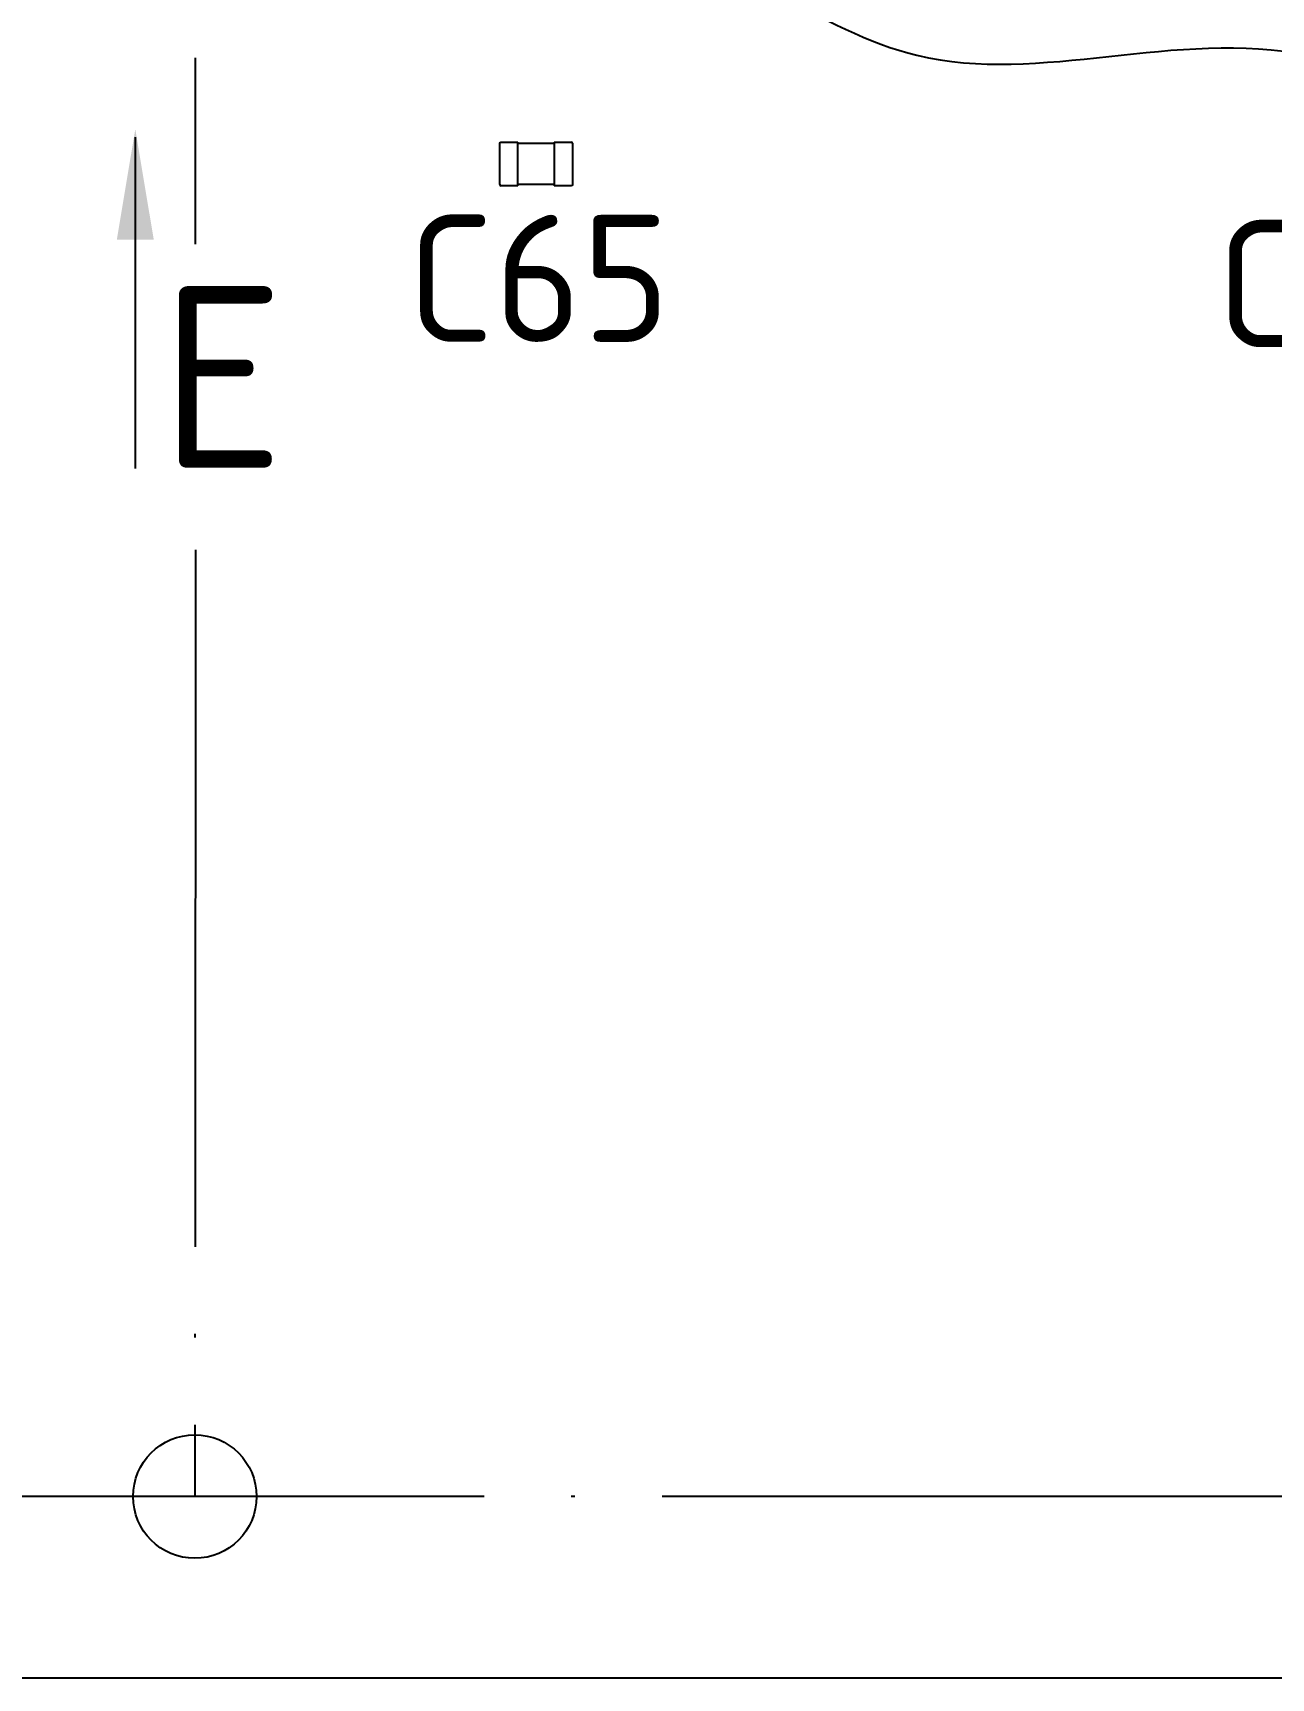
# Model space of a CAD drawing. Extents: x -34 to 51106, y -14166 to 1700.
# Drawn here: x 1187.34 to 1221.44, y 18.04 to 63.35 of the extents above; entities that cross this region are included whole.
import ezdxf

# ---------------------------------------------------------------- set-up
doc = ezdxf.new("R2010")
doc.units = 0
doc.linetypes.add('ACAD_ISO04W100', pattern=[30, 24, -3, 0, -3])
doc.layers.get('0').update_dxf_attribs({"linetype": 'CONTINUOUS'})
for name, color, linetype in [('ВИДЫ', 30, 'CONTINUOUS'), ('РАЗМЕРЫ', 2, 'CONTINUOUS'), ('ТЕКСТ', 4, 'CONTINUOUS')]:
    doc.layers.add(name, color=color, linetype=linetype)
doc.styles.add('GOST_TYPE_B', font='GOST_B.TTF', dxfattribs={"height": 3.5})

msp = doc.modelspace()

# ---------------------------------------------------------------- linework, layer by layer
at = {"linetype": 'CONTINUOUS'}
for p, q in [((1200.1957, 59.1723), (1200.1957, 60.3123)), ((1200.2257, 60.3423), (1200.6957, 60.3423)), ((1200.6957, 60.3123), (1200.6957, 60.3423)), ((1200.6957, 60.3123), (1201.6957, 60.3123)), ((1200.6957, 59.1723), (1200.6957, 60.3123)), ((1201.6957, 60.3423), (1202.1657, 60.3423)), ((1201.6957, 60.3423), (1201.6957, 60.3123)), ((1201.6957, 60.3123), (1201.6957, 59.1723)), ((1202.1957, 60.3123), (1202.1957, 59.1723)), ((1200.6957, 59.1423), (1200.2257, 59.1423)), ((1201.6957, 59.1723), (1200.6957, 59.1723)), ((1200.6957, 59.1423), (1200.6957, 59.1723)), ((1201.6957, 59.1723), (1201.6957, 59.1423)), ((1202.1657, 59.1423), (1201.6957, 59.1423)), ((1321.7956, 18.0423), (1061.7956, 18.0423))]:
    msp.add_line(p, q, dxfattribs=at)
msp.add_circle((1191.7956, 23.0423), 1.7, dxfattribs=at)
at = {"linetype": 'CONTINUOUS', "extrusion": (0, 0, -1)}
for centre, start, end in [((-1200.2257, 60.3123), 359.99999, 89.99999), ((-1202.1657, 59.1723), 179.99999, 269.99999)]:
    msp.add_arc(centre, 0.03, start, end, dxfattribs=at)
at = {"linetype": 'CONTINUOUS'}
for centre, start, end in [((1202.1657, 60.3123), 0.00001, 90.00001), ((1200.2257, 59.1723), 180.00001, 270.00001)]:
    msp.add_arc(centre, 0.03, start, end, dxfattribs=at)
msp.add_spline([(1207.7956, 64.4452), (1211.6869, 62.7346), (1222.4798, 62.7346), (1226.776, 60.5353), (1225.8329, 47.2706)], degree=3, dxfattribs=at)
at = {"layer": 'ВИДЫ', "linetype": 'CONTINUOUS'}
msp.add_line((1190.1556, 60.4812), (1190.1556, 51.3594), dxfattribs=at)
msp.add_solid([(1190.1556, 60.6991), (1189.6462, 57.6544), (1190.6651, 57.6544)], dxfattribs=at)
at = {"layer": 'РАЗМЕРЫ', "linetype": 'CONTINUOUS'}
msp.add_line((1191.8187, 57.5356), (1191.8187, 62.6618), dxfattribs=at)
at = {"layer": 'РАЗМЕРЫ', "linetype": 'ACAD_ISO04W100', "ltscale": 0.8}
for p, q in [((1191.8187, 49.119), (1191.7956, 23.0423)), ((1320.2644, 23.0423), (1064.6742, 23.0423))]:
    msp.add_line(p, q, dxfattribs=at)

# ---------------------------------------------------------------- texts
at = {"layer": 'ВИДЫ', "linetype": 'CONTINUOUS', "style": 'GOST_TYPE_B'}
msp.add_text('Е', height=5, dxfattribs=at).set_placement((1190.8038, 51.3783))
at = {"layer": 'ТЕКСТ', "style": 'GOST_TYPE_B'}
for s, p in [('C65', (1197.6435, 54.8418)), ('C68', (1219.9324, 54.6945))]:
    msp.add_text(s, height=3.5, dxfattribs=at).set_placement(p)

doc.saveas('drawing.dxf')
